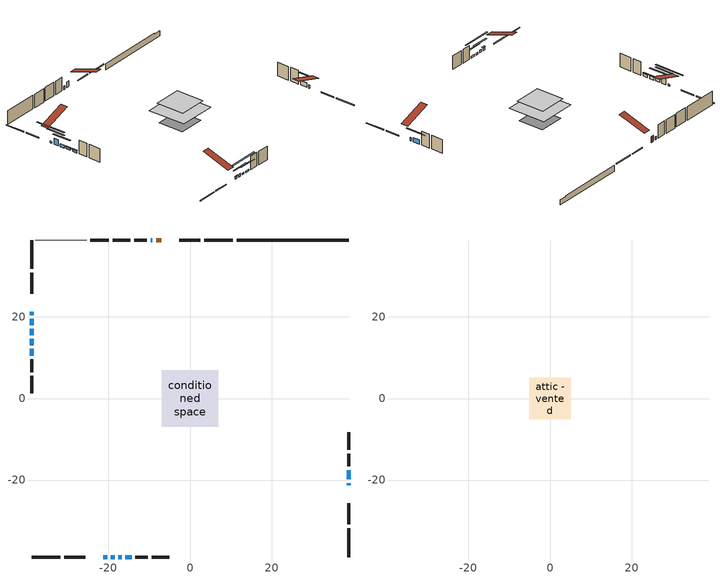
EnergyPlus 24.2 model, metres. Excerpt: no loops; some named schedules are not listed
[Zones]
conditioned space
 floor othersidecoefficients (Floor1 construction): -2.16,-2.16 -2.16,2.16 2.16,2.16 2.16,-2.16 z0.3
 floor adiabatic (AdiabaticFloorConstruction): -6.89,-6.89 -6.89,6.89 6.89,6.89 6.89,-6.89 z2.74
 floor foundation (Slab1 construction): -4.63,-4.63 -4.63,4.63 4.63,4.63 4.63,-4.63 z-1.83
 wall outside (RimJoist1 construction): 10.52,38.89 3.44,38.89 / -38.89,-38.89 -31.8,-38.89 / -38.89,38.89 -38.89,31.8 / 38.89,-38.89 38.89,-31.8 z0.3:0.6
 wall outside (RimJoist2 construction): 2.51,38.89 -2.64,38.89 / -30.87,-38.89 -25.73,-38.89 / -38.89,30.87 -38.89,25.73 / 38.89,-30.87 38.89,-25.73 z0.3:0.6
 wall outside (AdiabaticWallConstruction 1): -7.11,38.89 -8.28,38.89 z0.3:2.33
 wall outside (AdiabaticWallConstruction): 38.89,-21.25 38.89,-20.79 / -9.21,38.89 -9.67,38.89 z0.3:1.52; -21.25,-38.89 -20.33,-38.89 / -19.4,-38.89 -18.49,-38.89 / -38.89,14.65 -38.89,13.12 / -38.89,12.2 -38.89,10.52 z0.3:1.22; -38.89,21.25 -38.89,20.48 / -17.56,-38.89 -16.8,-38.89 / -15.87,-38.89 -14.34,-38.89 z0.3:0.91; -38.89,19.56 -38.89,18.03 z0.3:2.43; -38.89,17.1 -38.89,15.58 z0.3:1.37; 38.89,-19.86 38.89,-17.57 z0.3:1.82
 wall outside (Wall1 construction): -10.6,38.89 -13.71,38.89 / -13.42,-38.89 -10.31,-38.89 / -38.89,9.59 -38.89,6.48 / 38.89,-16.65 38.89,-13.54 z0.3:5.18
 wall outside (Wall2 construction): -14.64,38.89 -18.95,38.89 / -9.38,-38.89 -5.06,-38.89 / -38.89,5.55 -38.89,1.24 / 38.89,-12.61 38.89,-8.29 z0.3:5.18
 wall foundation (FoundationWall1 construction): 11.45,38.89,-1.83 11.45,38.89,0.3 36.14,38.89,0.3 36.14,38.89,-0.04 38.89,38.89,-0.04 38.89,38.89,-1.83
 wall othersidecoefficients (Wall3 construction): -19.88,38.89 -24.46,38.89 z0.3:5.18
 wall adiabatic (Wall4 construction): -25.39,38.89 -37.96,38.89 z0.3:5.18
 window (WindowConstruction 8): 38.89,-21.25 38.89,-20.79 z0.3:1.52
 window (WindowConstruction 6): -21.25,-38.89 -20.33,-38.89 z0.3:1.21
 window (WindowConstruction 7): -19.4,-38.89 -18.49,-38.89 z0.3:1.21
 window (WindowConstruction 10): -38.89,21.25 -38.89,20.48 z0.3:0.91
 window (WindowConstruction 11): -17.56,-38.89 -16.8,-38.89 z0.3:0.91
 window (WindowConstruction 9): -9.21,38.89 -9.67,38.89 z0.3:1.52
 window (WindowConstruction): -38.89,19.56 -38.89,18.03 z0.3:2.43
 window (WindowConstruction 1): -38.89,17.1 -38.89,15.58 z0.3:1.37
 window (WindowConstruction 2): -15.87,-38.89 -14.34,-38.89 z0.3:0.91
 window (WindowConstruction 3): 38.89,-19.86 38.89,-17.57 z0.3:1.82
 window (WindowConstruction 4): -38.89,14.65 -38.89,13.13 z0.3:1.21
 window (WindowConstruction 5): -38.89,12.2 -38.89,10.52 z0.3:1.21
 door (Door): -7.11,38.89 -8.28,38.89 z0.3:2.33
 ceiling adiabatic (AdiabaticFloorConstruction): 6.89,-6.89 6.89,6.89 -6.89,6.89 -6.89,-6.89 z2.74
attic - vented
 floor to conditioned space (Floor2 construction Reversed): -5.1,-5.1 -5.1,5.1 5.1,5.1 5.1,-5.1 z5.18
 roof outside (Roof1 construction): -6.19,38.89,5.18 -6.19,28.94,8.49 -3.56,28.94,8.49 -3.56,38.89,5.18; -22.18,-38.89,5.18 -22.18,-28.94,8.49 -24.8,-28.94,8.49 -24.8,-38.89,5.18; -38.89,22.18,5.18 -28.94,22.18,8.49 -28.94,24.8,8.49 -38.89,24.8,5.18; 38.89,-22.18,5.18 28.94,-22.18,8.49 28.94,-24.8,8.49 38.89,-24.8,5.18
shading: -20.13,-38.89 -21.45,-38.89 -21.45,-39.3 -20.13,-39.3 z1.42; -15.85,-38.89 -22.04,-38.89 -22.04,-39.3 -15.85,-39.3 z3.85; -38.89,15.4 -38.89,26.33 -39.3,26.33 -39.3,15.4 z5.99; -11.72,-38.89 -22.64,-38.89 -22.64,-39.3 -11.72,-39.3 z5.99; -38.89,15.39 -38.89,22.2 -39.3,22.2 -39.3,15.39 z5.07; -38.89,12.94 -38.89,19.74 -39.3,19.74 -39.3,12.94 z4.01; -11.71,-38.89 -18.51,-38.89 -18.51,-39.3 -11.71,-39.3 z3.55; 38.89,-14.93 38.89,-22.5 39.3,-22.5 39.3,-14.93 z4.46; -38.89,12.92 -38.89,14.85 -39.3,14.85 -39.3,12.92 z1.42; -38.89,10.32 -38.89,12.4 -39.3,12.4 -39.3,10.32 z1.42
[Building]
Building 1: Terrain=Suburbs
[Site:Location]
Toronto Intl AP_ON: Latitude {deg}=43.68; Longitude {deg}=-79.63; Time Zone {hr}=-5; Elevation {m}=173; Keep Site Location Information=Yes
[Site:GroundTemperature:Shallow]
4.59119, 2.66285, 2.50842, 3.42352, 7.09712, 10.7536, 13.9236, 15.9317, 16.1023, 14.4691, 11.3799, 7.83558
[Site:WaterMainsTemperature]
Calculation Method=Schedule; Temperature Schedule=mains temperature schedule
[Material] Roughness=Rough; Thermal Absorptance=0.9
Name | Thickness {m} | Conductivity {W/m-K} | Density {kg/m3} | Specific Heat {J/kg-K} | Solar Absorptance | Visible Absorptance
asphalt or fiberglass shingles | 0.00635 | 0.162714 | 1121.4 | 1465.45 | 0.4 | 0.4
ceiling loosefill ins | 0.0846667 | 0.0480833 | 16.02 | 1046.75 | 0.7 | 0.7
ceiling stud and cavity | 0.1397 | 0.101976 | 65.682 | 1177.47 | 0.7 | 0.7
concrete 4.0 in. | 0.1016 | 1.803125 | 2242.8 | 837.4 | 0.7 | 0.7
concrete 8.0 in. | 0.2032 | 1.803125 | 2242.8 | 837.4 | 0.7 | 0.7
door material | 0.04445 | 0.327969 | 512.64 | 1214.23 | 0.7 | 0.7
exterior vertical ins | 0.0218678 | 0.029427 | 32.04 | 1214.23 | 0.7 | 0.7
floor covering | 0.0127 | 0.0433444 | 54.468 | 1339.84 | 0.6 | 0.6
floor rigid ins; rim joist rigid ins | 0.051816 | 0.029427 | 32.04 | 1214.23 | 0.7 | 0.7
floor rigid ins 1; wall rigid ins | 0.512978 | 0.029427 | 32.04 | 1214.23 | 0.7 | 0.7
floor stud and cavity | 0.1397 | 0.844943 | 92.3553 | 1139.71 | 0.7 | 0.7
floor stud and cavity 1 | 0.1397 | 1.75129 | 37.0049 | 1207.88 | 0.7 | 0.7
furniture material conditioned space 1 | 0.1524 | 0.115458 | 640.8 | 1214.23 | 0.6 | 0.6
gypsum board | 0.0127 | 0.160291 | 801 | 837.4 | 0.6 | 0.6
gypsum board 1 | 0.0127 | 0.160291 | 801 | 837.4 | 0.7 | 0.7
osb sheathing 0.5 in. | 0.0127 | 0.115458 | 512.64 | 1214.23 | 0.7 | 0.7
osb sheathing 0.5 in. 1 | 0.0127 | 0.115458 | 512.64 | 1214.23 | 0.4 | 0.4
osb sheathing 0.75 in. | 0.01905 | 0.115458 | 512.64 | 1214.23 | 0.7 | 0.7
osb sheathing 2.0 in. | 0.0508 | 0.115458 | 512.64 | 1214.23 | 0.7 | 0.7
rim joist stud and cavity | 0.0508 | 0.177588 | 50.32683 | 1063.81 | 0.6 | 0.6
rim joist stud and cavity 1 | 0.0508 | 0.278529 | 125.044 | 1163.47 | 0.6 | 0.6
wall stud and cavity | 0.1397 | 0.0827303 | 139.0536 | 1170.24 | 0.7 | 0.7
wall stud and cavity 1 | 0.1397 | 0.0937807 | 139.0536 | 1170.24 | 0.7 | 0.7
wall stud and cavity 2 | 0.1397 | 0.0751633 | 139.0536 | 1170.24 | 0.7 | 0.7
wall stud and cavity 3 | 0.1397 | 0.0845334 | 139.0536 | 1170.24 | 0.7 | 0.7
wall stud and cavity 4 | 0.0889 | 0.380278 | 52.3479 | 1209.89 | 0.7 | 0.7
wall stud and cavity 5 | 0.0889 | 0.391764 | 83.0341 | 1211.67 | 0.7 | 0.7
wood siding | 0.0254 | 0.102417 | 544.68 | 1172.36 | 0.4 | 0.4
wood siding 1; wood siding 2; wood siding 3 | 0.0254 | 0.102417 | 544.68 | 1172.36 | 0.7 | 0.7
[WindowMaterial:SimpleGlazingSystem]
Name | U-Factor {W/m2-K} | Solar Heat Gain Coefficient
WindowMaterial | 3.31198 | 0.58
WindowMaterial 1 | 3.46472 | 0.58
WindowMaterial 2 | 3.57657 | 0.44
WindowMaterial 3 | 3.31425 | 0.7
WindowMaterial 4 | 3.4755 | 0.57
WindowMaterial 5 | 3.46869 | 0.57
WindowMaterial 6 | 3.53115 | 0.51
WindowMaterial 7 | 3.34888 | 0.61
[Construction]
AdiabaticFloorConstruction: floor stud and cavity 1, floor rigid ins 1, osb sheathing 0.75 in., floor covering
AdiabaticWallConstruction: wood siding 2, wall rigid ins, wall stud and cavity 4, gypsum board
AdiabaticWallConstruction 1: wood siding 3, wall rigid ins, wall stud and cavity 4, gypsum board
Door: door material
Floor1 construction: floor stud and cavity, floor rigid ins, osb sheathing 0.75 in., floor covering
Floor2 construction Reversed: gypsum board, ceiling stud and cavity, ceiling loosefill ins
FoundationWall1 construction: concrete 8.0 in., gypsum board 1
furniture construction conditioned space 1: furniture material conditioned space 1
PartitionWallConstruction: gypsum board, wall stud and cavity 5, gypsum board
RimJoist1 construction: wood siding 1, rim joist stud and cavity
RimJoist2 construction: wood siding 1, rim joist rigid ins, osb sheathing 2.0 in., rim joist stud and cavity 1
Roof1 construction: asphalt or fiberglass shingles
Slab1 construction: concrete 4.0 in.
Wall1 construction: wood siding, osb sheathing 0.5 in., wall stud and cavity, gypsum board
Wall2 construction: wood siding, osb sheathing 0.5 in., wall stud and cavity 1, gypsum board
Wall3 construction: osb sheathing 0.5 in. 1, wall stud and cavity 2, gypsum board
Wall4 construction: osb sheathing 0.5 in. 1, wall stud and cavity 3, gypsum board
WindowConstruction: WindowMaterial
WindowConstruction 1: WindowMaterial 1
WindowConstruction 10; WindowConstruction 11; WindowConstruction 2: WindowMaterial 2
WindowConstruction 3: WindowMaterial 3
WindowConstruction 4: WindowMaterial 4
WindowConstruction 5: WindowMaterial 5
WindowConstruction 6; WindowConstruction 7: WindowMaterial 6
WindowConstruction 8; WindowConstruction 9: WindowMaterial 7
[Zone] Multiplier=1; Part of Total Floor Area=Yes
Name | Volume {m3}
attic - vented | 56.0919
conditioned space | 703.7
[Space]
Name | Zone | Volume {m3}
attic - vented 1 | attic - vented | 56.0919
conditioned space 1 | conditioned space | 703.7
[ZoneInfiltration:EffectiveLeakageArea]
infil attic - vented 1: Zone or Space=attic - vented 1; Schedule=Always On Discrete; Effective Air Leakage Area {cm2}=4313.38; Stack Coefficient=0.000230505; Wind Coefficient=1.02579e-05
[ZoneMixing]
whole house fan mix: Zone or Space=attic - vented; Schedule=Always On Continuous; Design Flow Rate Calculation Method=Flow/Zone; Design Flow Rate {m3/s}=0; Source Zone or Space=conditioned space
[SurfaceProperty:OtherSideCoefficients]
other non-freezing space: Combined Convective/Radiative Film Coefficient {W/m2-K}=8.35; Constant Temperature Coefficient=1; External Dry-Bulb Temperature Coefficient=0; Ground Temperature Coefficient=0; Wind Speed Coefficient=0; Zone Air Temperature Coefficient=0; Constant Temperature Schedule=other non-freezing space; Previous Other Side Temperature Coefficient=0
[SurfaceProperty:ExposedFoundationPerimeter]
Slab1: Exposed Perimeter Calculation Method=TotalExposedPerimeter; Total Exposed Perimeter {m}=27.432
[InternalMass] Zone or ZoneList=conditioned space; Space or SpaceList=conditioned space 1
Name | Construction | Surface Area {m2}
furniture mass conditioned space 1 | furniture construction conditioned space 1 | 117.656
partition wall mass | PartitionWallConstruction | 294.14
[Lights]
interior lighting: Zone or ZoneList or Space or SpaceList=conditioned space 1; Schedule=interior lighting schedule; Design Level Calculation Method=LightingLevel; Lighting Level {W}=343.2; Return Air Fraction=0; Fraction Radiant=0.6; Fraction Visible=0.2; Fraction Replaceable=1
[People]
occupants: Zone or ZoneList or Space or SpaceList=conditioned space 1; Number of People Schedule=occupants schedule; Number of People Calculation Method=People; Number of People=3; Fraction Radiant=0.314171; Sensible Heat Fraction=0.56303; Activity Level Schedule=occupants activity schedule; Carbon Dioxide Generation Rate {m3/s-W}=0; Enable ASHRAE 55 Comfort Warnings=No; Mean Radiant Temperature Calculation Type=EnclosureAveraged
[ElectricEquipment] Zone or ZoneList or Space or SpaceList=conditioned space 1; Design Level Calculation Method=EquipmentLevel
Name | Schedule | Design Level {W} | Fraction Latent | Fraction Radiant | Fraction Lost
clothes dryer | clothes dryer schedule | 140.772 | 0.015 | 0.081 | 0.85
clothes washer | clothes washer schedule | 32.1985 | 0.03 | 0.162 | 0.7
cooking range | cooking range schedule | 208.969 | 0.08 | 0.432 | 0.2
dishwasher | dishwasher schedule | 66.8632 | 0.3 | 0.18 | 0.4
fridge | fridge schedule | 72.9452 | 0 | 0.6 | 0
mech vent bath fan 0 | mech vent bath fan 0 schedule | 50.2 | 0 | 0 | 1
mech vent bath fan 1 | mech vent bath fan 1 schedule | 50.2 | 0 | 0 | 1
mech vent house fan | mech vent house fan schedule | 0 | 0 | 0 | 1
mech vent house fan cfis | mech vent house fan cfis schedule | 0 | 0 | 0 | 0
mech vent range fan 0 | mech vent range fan 0 schedule | 57 | 0 | 0 | 1
misc plug loads | misc plug loads schedule | 494.7 | 0.045 | 0.513 | 0.1
whole house fan | Always On Discrete | 0 | 0 | 0 | 1
[OtherEquipment] Zone or ZoneList or Space or SpaceList=conditioned space 1; Design Level Calculation Method=EquipmentLevel
Name | Fuel Type | Schedule | Design Level {W} | Fraction Latent | Fraction Radiant | Fraction Lost
clothes dryer 1 | Electricity | clothes dryer schedule | 0 | 0.015 | 0.081 | 0.85
cooking range 1 | Electricity | cooking range schedule | 0 | 0.08 | 0.432 | 0.2
general water use latent | None | general water use schedule | 59.3978 | 1 | 0 | 0
general water use sensible | None | general water use schedule | -58.539 | 0 | 0.6 | 0
mech vent house fan latent load | None | Always On Discrete | 0 | 1 | 0 | 0
mech vent house fan sensible load | None | Always On Discrete | 0 | 0 | 0 | 0
water heater energy adjustment1 | NaturalGas | Always On Discrete | 0.01 | 0 | 0 | 1
[ZoneInfiltration:DesignFlowRate] Zone or ZoneList or Space or SpaceList=conditioned space 1; Schedule=Always On Discrete; Design Flow Rate Calculation Method=Flow/Zone; Design Flow Rate {m3/s}=0
infil flow; natural vent flow; whole house fan flow
[AvailabilityManager:Scheduled]
central ac and furnace airloop Availability Manager: Schedule=Always On Discrete
[Foundation:Kiva]
Foundation Kiva 1: Initial Indoor Air Temperature {C}=18; Wall Height Above Grade {m}=0.300015; Wall Depth Below Slab {m}=0.2032; Custom Block Material Name 1=exterior vertical ins; Custom Block Depth 1 {m}=2.13; Custom Block X Position 1 {m}=0.2159; Custom Block Z Position 1 {m}=0
[Foundation:Kiva:Settings]
Soil Conductivity {W/m-K}=0.849921; Soil Density {kg/m3}=1842.3; Soil Specific Heat {J/kg-K}=418.7; Ground Solar Absorptivity=0.9; Ground Thermal Absorptivity=0.9; Ground Surface Roughness {m}=0.03; Far-Field Width {m}=40; Deep-Ground Boundary Condition=ZeroFlux; Deep-Ground Depth {m}=40; Minimum Cell Dimension {m}=0.2; Maximum Cell Growth Coefficient=3; Simulation Timestep=Timestep
[Exterior:Lights]
exterior lighting: Schedule=exterior lighting schedule; Design Level {W}=75.6
[EnergyManagementSystem:GlobalVariable]
central_ac_and_furnace_airloop_Fan_RTF
infil_program_Qfan
infil_program_Qinf
natural_vent_program_Qnv
natural_vent_program_Qwhf
[EnergyManagementSystem:Sensor]
Name | Output:Variable or Output:Meter Index Key | Output:Variable or Output:Meter
airflow_gain | infil flow | Infiltration Sensible Heat Gain Energy
airflow_gain_1 | natural vent flow | Infiltration Sensible Heat Gain Energy
airflow_gain_2 | whole house fan flow | Infiltration Sensible Heat Gain Energy
airflow_loss | infil flow | Infiltration Sensible Heat Loss Energy
airflow_loss_1 | natural vent flow | Infiltration Sensible Heat Loss Energy
airflow_loss_2 | whole house fan flow | Infiltration Sensible Heat Loss Energy
clg_load_cond |  | Cooling:EnergyTransfer:Zone:CONDITIONED SPACE
clg_sp_s; clg_sp_s_1 | cooling setpoint | Schedule Value
clothes_dryer_exhaust_0_sch_s | clothes dryer exhaust 0 schedule | Schedule Value
cool_season | cooling season schedule | Schedule Value
htg_load_cond |  | Heating:EnergyTransfer:Zone:CONDITIONED SPACE
htg_sp_s; htg_sp_s_1 | heating setpoint | Schedule Value
ig_ee_conv | clothes dryer | Electric Equipment Convective Heating Energy
ig_ee_conv_2 | cooking range | Electric Equipment Convective Heating Energy
ig_ee_conv_4 | fridge | Electric Equipment Convective Heating Energy
ig_ee_conv_5 | misc plug loads | Electric Equipment Convective Heating Energy
ig_ee_conv_6 | whole house fan | Electric Equipment Convective Heating Energy
ig_ee_rad | clothes dryer | Electric Equipment Radiant Heating Energy
ig_ee_rad_2 | cooking range | Electric Equipment Radiant Heating Energy
ig_ee_rad_4 | fridge | Electric Equipment Radiant Heating Energy
ig_ee_rad_5 | misc plug loads | Electric Equipment Radiant Heating Energy
ig_ee_rad_6 | whole house fan | Electric Equipment Radiant Heating Energy
ig_lgt_conv | interior lighting | Lights Convective Heating Energy
ig_lgt_rad | interior lighting | Lights Radiant Heating Energy
ig_lgt_vis | interior lighting | Lights Visible Radiation Heating Energy
ig_oe_conv | clothes dryer 1 | Other Equipment Convective Heating Energy
ig_oe_conv_1 | cooking range 1 | Other Equipment Convective Heating Energy
ig_oe_conv_2 | general water use latent | Other Equipment Convective Heating Energy
ig_oe_conv_3 | general water use sensible | Other Equipment Convective Heating Energy
ig_oe_conv_4 | water heater energy adjustment1 | Other Equipment Convective Heating Energy
ig_oe_rad | clothes dryer 1 | Other Equipment Radiant Heating Energy
ig_oe_rad_1 | cooking range 1 | Other Equipment Radiant Heating Energy
ig_oe_rad_2 | general water use latent | Other Equipment Radiant Heating Energy
ig_oe_rad_3 | general water use sensible | Other Equipment Radiant Heating Energy
ig_oe_rad_4 | water heater energy adjustment1 | Other Equipment Radiant Heating Energy
ig_ppl_conv | occupants | People Convective Heating Energy
ig_ppl_rad | occupants | People Radiant Heating Energy
im_conv | furniture mass conditioned space 1 | Surface Inside Face Convection Heat Gain Energy
im_conv_1 | partition wall mass | Surface Inside Face Convection Heat Gain Energy
im_ig | furniture mass conditioned space 1 | Surface Inside Face Internal Gains Radiation Heat Gain Energy
im_ig_1 | partition wall mass | Surface Inside Face Internal Gains Radiation Heat Gain Energy
im_lgt | furniture mass conditioned space 1 | Surface Inside Face Lights Radiation Heat Gain Energy
im_lgt_1 | partition wall mass | Surface Inside Face Lights Radiation Heat Gain Energy
im_sol | furniture mass conditioned space 1 | Surface Inside Face Solar Radiation Heat Gain Energy
im_sol_1 | partition wall mass | Surface Inside Face Solar Radiation Heat Gain Energy
im_surf | furniture mass conditioned space 1 | Surface Inside Face Net Surface Thermal Radiation Heat Gain Energy
im_surf_1 | partition wall mass | Surface Inside Face Net Surface Thermal Radiation Heat Gain Energy
mech_vent_bath_fan_0_sch_s | mech vent bath fan 0 schedule | Schedule Value
mech_vent_bath_fan_1_sch_s | mech vent bath fan 1 schedule | Schedule Value
mech_vent_range_fan_0_sch_s | mech vent range fan 0 schedule | Schedule Value
mv_conv | mech vent bath fan 0 | Electric Equipment Convective Heating Energy
mv_conv_1 | mech vent bath fan 1 | Electric Equipment Convective Heating Energy
mv_conv_2 | mech vent house fan | Electric Equipment Convective Heating Energy
mv_conv_3 | mech vent house fan cfis | Electric Equipment Convective Heating Energy
mv_conv_4 | mech vent range fan 0 | Electric Equipment Convective Heating Energy
mv_conv_5 | mech vent house fan latent load | Other Equipment Convective Heating Energy
mv_conv_6 | mech vent house fan sensible load | Other Equipment Convective Heating Energy
mv_rad | mech vent bath fan 0 | Electric Equipment Radiant Heating Energy
mv_rad_1 | mech vent bath fan 1 | Electric Equipment Radiant Heating Energy
mv_rad_2 | mech vent house fan | Electric Equipment Radiant Heating Energy
mv_rad_3 | mech vent house fan cfis | Electric Equipment Radiant Heating Energy
mv_rad_4 | mech vent range fan 0 | Electric Equipment Radiant Heating Energy
mv_rad_5 | mech vent house fan latent load | Other Equipment Radiant Heating Energy
mv_rad_6 | mech vent house fan sensible load | Other Equipment Radiant Heating Energy
natural_vent_s | natural vent schedule | Schedule Value
oa_temp |  | Site Outdoor Air Drybulb Temperature
out_pb_s |  | Site Outdoor Air Barometric Pressure
out_wt_s |  | Site Outdoor Air Humidity Ratio
site_vw_s |  | Site Wind Speed
ss_back_out | Window1 | Surface Window Shortwave from Zone Back Out Window Heat Transfer Rate
ss_back_out_1 | Window10 | Surface Window Shortwave from Zone Back Out Window Heat Transfer Rate
ss_back_out_10 | Window8 | Surface Window Shortwave from Zone Back Out Window Heat Transfer Rate
ss_back_out_11 | Window9 | Surface Window Shortwave from Zone Back Out Window Heat Transfer Rate
ss_back_out_2 | Window11 | Surface Window Shortwave from Zone Back Out Window Heat Transfer Rate
ss_back_out_3 | Window12 | Surface Window Shortwave from Zone Back Out Window Heat Transfer Rate
ss_back_out_4 | Window13 | Surface Window Shortwave from Zone Back Out Window Heat Transfer Rate
ss_back_out_5 | Window2 | Surface Window Shortwave from Zone Back Out Window Heat Transfer Rate
ss_back_out_6 | Window3 | Surface Window Shortwave from Zone Back Out Window Heat Transfer Rate
ss_back_out_7 | Window4 | Surface Window Shortwave from Zone Back Out Window Heat Transfer Rate
ss_back_out_8 | Window5 | Surface Window Shortwave from Zone Back Out Window Heat Transfer Rate
ss_back_out_9 | Window7 | Surface Window Shortwave from Zone Back Out Window Heat Transfer Rate
ss_conv | Door1 | Surface Inside Face Convection Heat Gain Energy
ss_conv_1 | Window1 | Surface Inside Face Convection Heat Gain Energy
ss_conv_10 | Window7 | Surface Inside Face Convection Heat Gain Energy
ss_conv_11 | Window8 | Surface Inside Face Convection Heat Gain Energy
ss_conv_12 | Window9 | Surface Inside Face Convection Heat Gain Energy
ss_conv_2 | Window10 | Surface Inside Face Convection Heat Gain Energy
ss_conv_3 | Window11 | Surface Inside Face Convection Heat Gain Energy
ss_conv_4 | Window12 | Surface Inside Face Convection Heat Gain Energy
ss_conv_5 | Window13 | Surface Inside Face Convection Heat Gain Energy
ss_conv_6 | Window2 | Surface Inside Face Convection Heat Gain Energy
ss_conv_7 | Window3 | Surface Inside Face Convection Heat Gain Energy
ss_conv_8 | Window4 | Surface Inside Face Convection Heat Gain Energy
ss_conv_9 | Window5 | Surface Inside Face Convection Heat Gain Energy
ss_ig | Door1 | Surface Inside Face Internal Gains Radiation Heat Gain Energy
ss_ig_1 | Window1 | Surface Inside Face Internal Gains Radiation Heat Gain Energy
ss_ig_10 | Window7 | Surface Inside Face Internal Gains Radiation Heat Gain Energy
ss_ig_11 | Window8 | Surface Inside Face Internal Gains Radiation Heat Gain Energy
ss_ig_12 | Window9 | Surface Inside Face Internal Gains Radiation Heat Gain Energy
ss_ig_2 | Window10 | Surface Inside Face Internal Gains Radiation Heat Gain Energy
ss_ig_3 | Window11 | Surface Inside Face Internal Gains Radiation Heat Gain Energy
ss_ig_4 | Window12 | Surface Inside Face Internal Gains Radiation Heat Gain Energy
ss_ig_5 | Window13 | Surface Inside Face Internal Gains Radiation Heat Gain Energy
ss_ig_6 | Window2 | Surface Inside Face Internal Gains Radiation Heat Gain Energy
ss_ig_7 | Window3 | Surface Inside Face Internal Gains Radiation Heat Gain Energy
ss_ig_8 | Window4 | Surface Inside Face Internal Gains Radiation Heat Gain Energy
ss_ig_9 | Window5 | Surface Inside Face Internal Gains Radiation Heat Gain Energy
ss_lgt | Door1 | Surface Inside Face Lights Radiation Heat Gain Energy
ss_sol | Door1 | Surface Inside Face Solar Radiation Heat Gain Energy
ss_surf | Door1 | Surface Inside Face Net Surface Thermal Radiation Heat Gain Energy
ss_surf_1 | Window1 | Surface Inside Face Net Surface Thermal Radiation Heat Gain Energy
ss_surf_10 | Window7 | Surface Inside Face Net Surface Thermal Radiation Heat Gain Energy
ss_surf_11 | Window8 | Surface Inside Face Net Surface Thermal Radiation Heat Gain Energy
ss_surf_12 | Window9 | Surface Inside Face Net Surface Thermal Radiation Heat Gain Energy
ss_surf_2 | Window10 | Surface Inside Face Net Surface Thermal Radiation Heat Gain Energy
ss_surf_3 | Window11 | Surface Inside Face Net Surface Thermal Radiation Heat Gain Energy
ss_surf_4 | Window12 | Surface Inside Face Net Surface Thermal Radiation Heat Gain Energy
ss_surf_5 | Window13 | Surface Inside Face Net Surface Thermal Radiation Heat Gain Energy
ss_surf_6 | Window2 | Surface Inside Face Net Surface Thermal Radiation Heat Gain Energy
ss_surf_7 | Window3 | Surface Inside Face Net Surface Thermal Radiation Heat Gain Energy
ss_surf_8 | Window4 | Surface Inside Face Net Surface Thermal Radiation Heat Gain Energy
ss_surf_9 | Window5 | Surface Inside Face Net Surface Thermal Radiation Heat Gain Energy
ss_trans_in | Window1 | Surface Window Transmitted Solar Radiation Rate
ss_trans_in_1 | Window10 | Surface Window Transmitted Solar Radiation Rate
ss_trans_in_10 | Window8 | Surface Window Transmitted Solar Radiation Rate
ss_trans_in_11 | Window9 | Surface Window Transmitted Solar Radiation Rate
ss_trans_in_2 | Window11 | Surface Window Transmitted Solar Radiation Rate
ss_trans_in_3 | Window12 | Surface Window Transmitted Solar Radiation Rate
ss_trans_in_4 | Window13 | Surface Window Transmitted Solar Radiation Rate
ss_trans_in_5 | Window2 | Surface Window Transmitted Solar Radiation Rate
ss_trans_in_6 | Window3 | Surface Window Transmitted Solar Radiation Rate
ss_trans_in_7 | Window4 | Surface Window Transmitted Solar Radiation Rate
ss_trans_in_8 | Window5 | Surface Window Transmitted Solar Radiation Rate
ss_trans_in_9 | Window7 | Surface Window Transmitted Solar Radiation Rate
ss_trans_out | Window1 | Surface Inside Face Initial Transmitted Diffuse Transmitted Out Window Solar Radiation Rate
ss_trans_out_1 | Window10 | Surface Inside Face Initial Transmitted Diffuse Transmitted Out Window Solar Radiation Rate
ss_trans_out_10 | Window8 | Surface Inside Face Initial Transmitted Diffuse Transmitted Out Window Solar Radiation Rate
ss_trans_out_11 | Window9 | Surface Inside Face Initial Transmitted Diffuse Transmitted Out Window Solar Radiation Rate
ss_trans_out_2 | Window11 | Surface Inside Face Initial Transmitted Diffuse Transmitted Out Window Solar Radiation Rate
